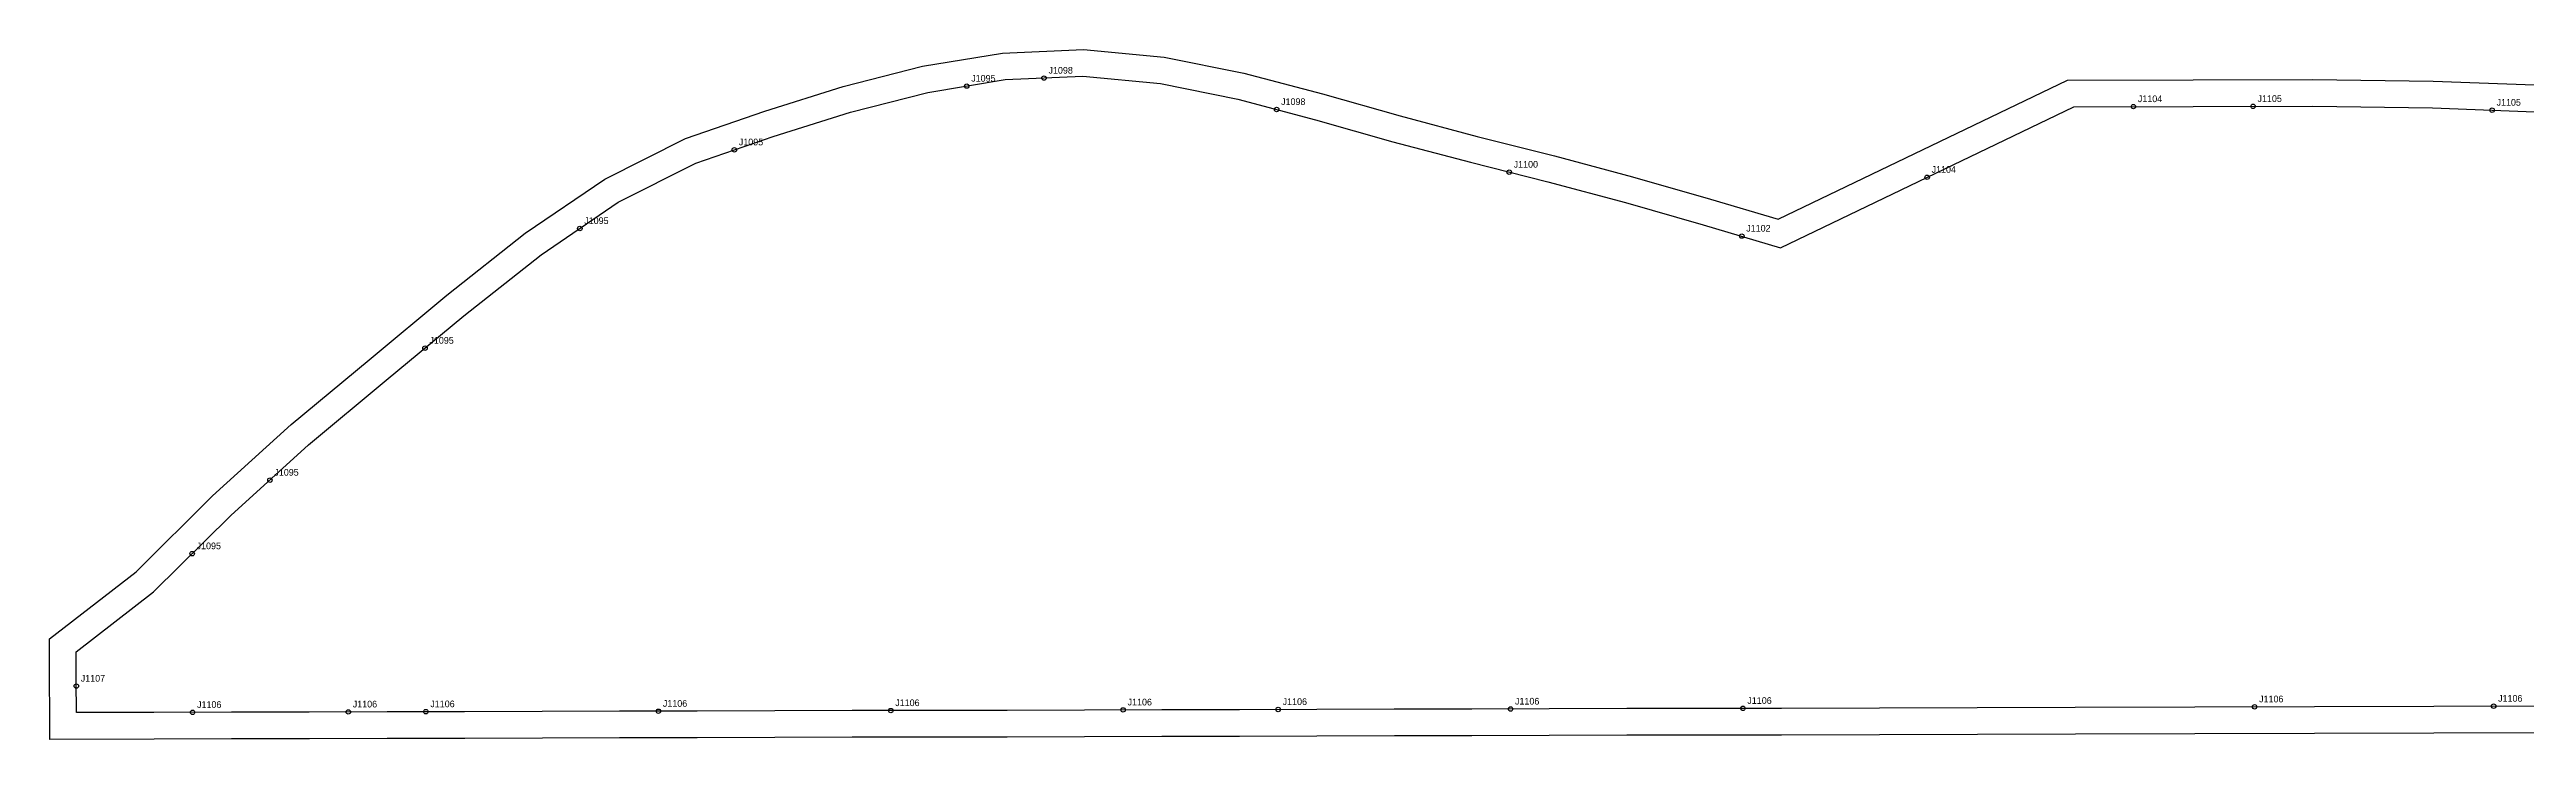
# Model space of a CAD drawing. Header units: millimetres. Extents: x -12 to 2306, y -39 to 270.
# Drawn here: x -12 to 1100, y -39 to 270 of the extents above; entities that cross this region are included whole.
import ezdxf

# ---------------------------------------------------------------- set-up
doc = ezdxf.new("R2010")
doc.units = ezdxf.units.MM
for name, color, linetype in [('CUT', 1, 'Continuous'), ('LABEL', 7, 'Continuous'), ('NOTCH', 2, 'Continuous'), ('SEW', 5, 'Continuous')]:
    doc.layers.add(name, color=color, linetype=linetype)

msp = doc.modelspace()

# ---------------------------------------------------------------- linework, layer by layer
at = {"layer": 'CUT'}
msp.add_lwpolyline([(1112, -36.3), (1058.3, -36.4), (1004.7, -36.6), (951, -36.7), (897.4, -36.9), (765.5, -37.3), (730.8, -37.4), (696, -37.4), (661.2, -37.5), (626.4, -37.6), (591.7, -37.7), (556.9, -37.8), (522.1, -37.9), (487.3, -38), (452.6, -38.1), (417.8, -38.2), (383, -38.2), (348.3, -38.3), (313.5, -38.4), (278.7, -38.5), (243.9, -38.6), (209.2, -38.7), (174.4, -38.8), (139.5, -38.9), (104.7, -39), (69.6, -39), (34.9, -39.1), (-11.9, -39.3), (-11.9, -22.5), (-12, -17.7), (-12, -13), (-12, -8.5), (-12, -4.2), (-12, 5.9), (-12, 5.9), (26.8, 36), (61.1, 70), (96.5, 102), (131.5, 131.1), (166.3, 160.1), (201.5, 187.9), (237.2, 212.2), (273.4, 230.4), (309, 242.7), (344.3, 253.7), (379.8, 262.8), (415.8, 268.7), (452.1, 270.3), (488.3, 266.9), (524.1, 259.7), (559.4, 250.4), (594.2, 240.5), (628.8, 231.3), (663.6, 222.6), (698.6, 213.2), (733.5, 203.2), (763.9, 194.2), (893.8, 256.6), (950.2, 256.7), (1004, 256.9), (1057.9, 256.1), (1111.7, 254.1)], dxfattribs=at)
at = {"layer": 'NOTCH'}
for centre in [(434.4, 257.5), (399.7, 253.9), (923.4, 244.7), (977.1, 244.8), (538.8, 243.4), (1084.4, 243.1), (295.4, 225.3), (643.2, 215.3), (830.8, 213), (226, 190), (747.6, 186.6), (156.5, 136.3), (86.9, 77.1), (52, 44.1), (0, -15.3), (52.2, -27.1), (122.1, -26.9), (156.9, -26.8), (261.3, -26.6), (365.6, -26.3), (469.9, -26), (539.5, -25.8), (643.8, -25.6), (748.1, -25.3), (977.8, -24.6), (1085.1, -24.3)]:
    msp.add_circle(centre, 1, dxfattribs=at)
at = {"layer": 'SEW'}
msp.add_lwpolyline([(1112, -24.3), (1058.3, -24.4), (1004.7, -24.6), (951, -24.7), (897.3, -24.9), (765.5, -25.3), (730.7, -25.4), (696, -25.4), (661.2, -25.5), (626.4, -25.6), (591.6, -25.7), (556.9, -25.8), (522.1, -25.9), (487.3, -26), (452.5, -26.1), (417.8, -26.2), (383, -26.2), (348.2, -26.3), (313.5, -26.4), (278.7, -26.5), (243.9, -26.6), (209.1, -26.7), (174.3, -26.8), (139.5, -26.9), (104.6, -27), (69.6, -27), (34.8, -27.1), (0.1, -27.2), (0.1, -22.4), (0, -17.7), (0, -13), (0, -8.5), (0, -4.1), (0, 0), (34.7, 27), (69.4, 61.3), (104.3, 92.9), (139.1, 121.9), (173.9, 150.8), (208.6, 178.2), (243.3, 201.8), (278.1, 219.3), (312.8, 231.3), (347.5, 242.2), (382.3, 251), (417, 256.8), (451.8, 258.3), (486.6, 255), (521.4, 248), (556.2, 238.8), (591, 228.9), (625.8, 219.7), (660.6, 211), (695.4, 201.6), (730.2, 191.7), (765, 181.4), (896.6, 244.6), (950.2, 244.7), (1003.9, 244.9), (1057.6, 244.1), (1111.2, 242.1)], dxfattribs=at)

# ---------------------------------------------------------------- texts
at = {"layer": 'LABEL'}
for s, p in [('J1095', (401.7, 255.9)), ('J1098', (436.4, 259.5)), ('J1098', (540.8, 245.4)), ('J1104', (925.4, 246.7)), ('J1105', (979.1, 246.8)), ('J1105', (1086.4, 245.1)), ('J1095', (297.4, 227.3)), ('J1100', (645.2, 217.3)), ('J1104', (832.8, 215)), ('J1095', (228, 192)), ('J1102', (749.6, 188.6)), ('J1095', (158.5, 138.3)), ('J1095', (88.9, 79.1)), ('J1095', (54, 46.1)), ('J1107', (2, -13.3)), ('J1106', (54.2, -25.1)), ('J1106', (124.1, -24.9)), ('J1106', (158.9, -24.8)), ('J1106', (263.3, -24.6)), ('J1106', (367.6, -24.3)), ('J1106', (471.9, -24)), ('J1106', (541.5, -23.8)), ('J1106', (645.8, -23.6)), ('J1106', (750.1, -23.3)), ('J1106', (979.8, -22.6)), ('J1106', (1087.1, -22.3))]:
    msp.add_text(s, height=3, dxfattribs=at).set_placement(p)

doc.saveas('drawing.dxf')
